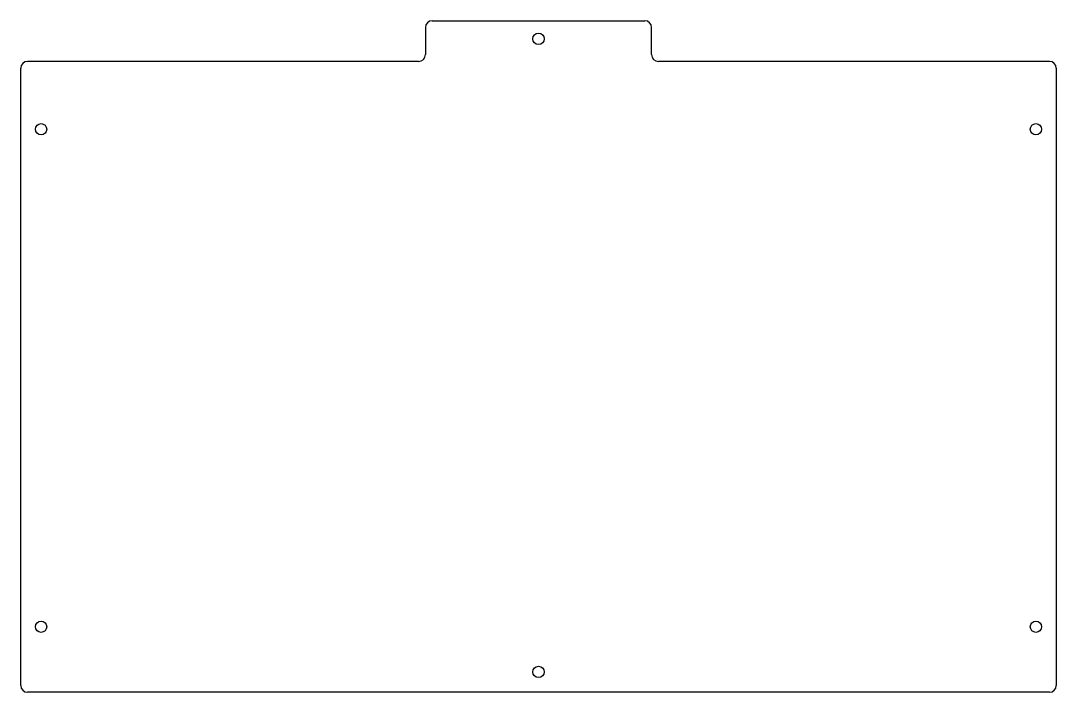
# Model space of a CAD drawing. Header units: millimetres. Extents: x -19 to 439, y -289 to 8.
import ezdxf

# ---------------------------------------------------------------- set-up
doc = ezdxf.new("R2010")
doc.units = ezdxf.units.MM

msp = doc.modelspace()

# ---------------------------------------------------------------- linework, layer by layer
at = {"color": 7, "linetype": 'Continuous', "lineweight": 25}
for p, q in [((160, 5), (160, -7)), ((163, 8), (257, 8)), ((260, -7), (260, 5)), ((-19, -286), (-19, -13)), ((157, -10), (-16, -10)), ((436, -10), (263, -10)), ((439, -13), (439, -286)), ((436, -289), (-16, -289))]:
    msp.add_line(p, q, dxfattribs=at)
for centre in [(210, 0), (-10, -40), (430, -40), (-10, -260), (430, -260), (210, -280)]:
    msp.add_circle(centre, 2.5, dxfattribs=at)
for centre, start, end in [((163, 5), 90, 180), ((257, 5), 0, 90), ((157, -7), 270, 0), ((263, -7), 180, 270), ((-16, -13), 90, 180), ((436, -13), 0, 90), ((-16, -286), 180, 270), ((436, -286), 270, 0)]:
    msp.add_arc(centre, 3, start, end, dxfattribs=at)

doc.saveas('drawing.dxf')
